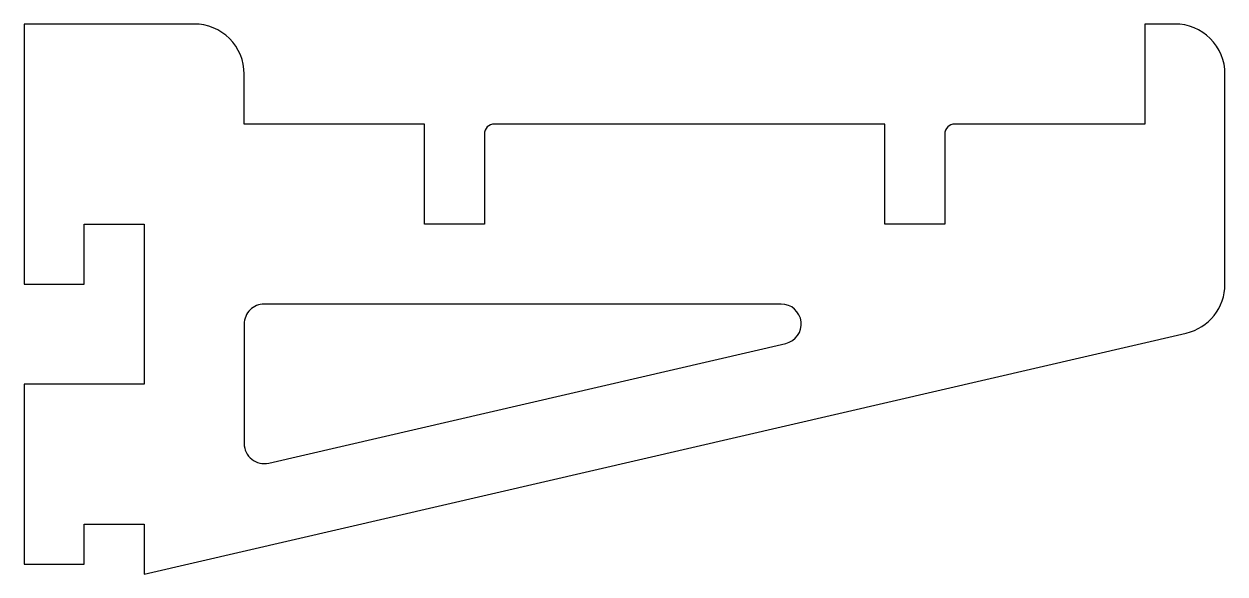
# Model space of a CAD drawing. Header units: millimetres. Extents: x -12 to 108, y 0 to 55.
import ezdxf

# ---------------------------------------------------------------- set-up
doc = ezdxf.new("R2010")
doc.units = ezdxf.units.MM
doc.layers.get('0').update_dxf_attribs({"linetype": 'CONTINUOUS'})

msp = doc.modelspace()

# ---------------------------------------------------------------- linework, layer by layer
for points in [[(35, 45, 0.414214), (34, 44), (34, 35), (28, 35), (28, 45), (10, 45), (10, 50, 0.414214), (5, 55), (-12, 55), (-12, 29), (-6, 29), (-6, 35), (0, 35), (0, 19), (-12, 19), (-12, 1), (-6, 1), (-6, 5), (0, 5), (0, 0), (104.13, 24.1, 0.349052), (108, 28.97), (108, 50, 0.414214), (103, 55), (100, 55), (100, 45), (81, 45, 0.414214), (80, 44), (80, 35), (74, 35), (74, 45)], [(12, 27, 0.414214), (10, 25), (10, 13.04, 0.482522), (12.45, 11.09), (64.11, 23.05, 0.892273), (63.66, 27)]]:
    msp.add_lwpolyline(points, format="xyb", close=True)

doc.saveas('drawing.dxf')
